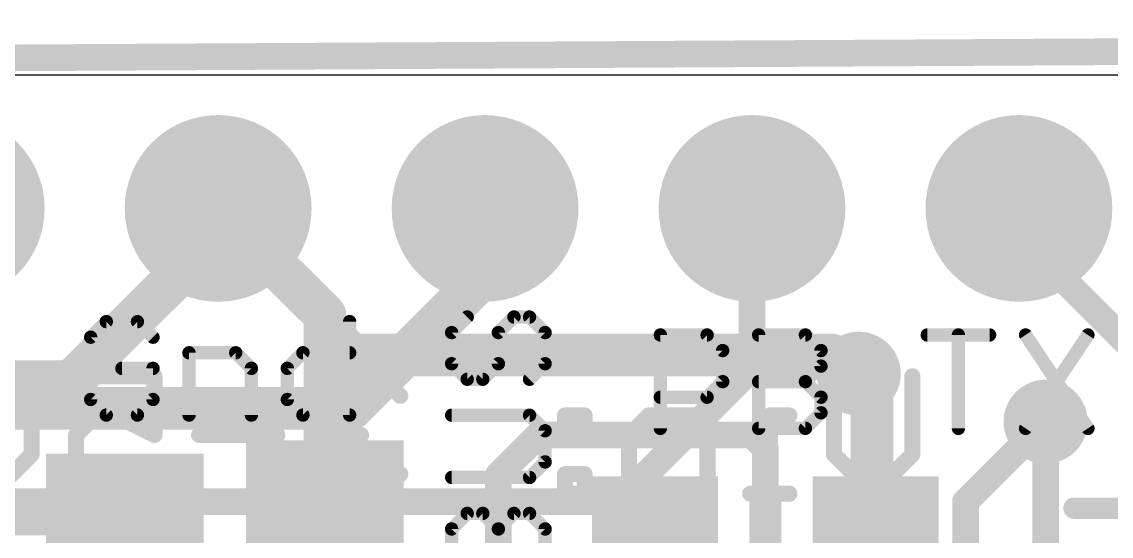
# Model space of a CAD drawing. Extents: x -0.5 to 47.2, y -0.5 to 23.4.
# Drawn here: x 8.29 to 18.66, y 18.47 to 23.37 of the extents above; entities that cross this region are included whole.
import ezdxf

# ---------------------------------------------------------------- set-up
doc = ezdxf.new("R2010")
doc.units = 0
for name, color, linetype in [('1', 12, 'CONTINUOUS'), ('16', 132, 'CONTINUOUS'), ('17', 110, 'CONTINUOUS'), ('18', 110, 'CONTINUOUS'), ('20', 53, 'CONTINUOUS'), ('21', 40, 'CONTINUOUS'), ('22', 6, 'CONTINUOUS')]:
    doc.layers.add(name, color=color, linetype=linetype)

# ---------------------------------------------------------------- blocks, each defined once
blk = doc.blocks.new('RECT')
blk.add_solid([(-0.5, -0.5), (0.5, -0.5), (-0.5, 0.5), (0.5, 0.5)])
blk = doc.blocks.new('ROUNDP')
at = {"const_width": 0.5}
blk.add_lwpolyline([(0, -0.25, 1), (0, 0.25, 1), (0, -0.25)], format="xyb", dxfattribs=at)
blk = doc.blocks.new('ROUNDV')
at = {"const_width": 0.5}
blk.add_lwpolyline([(0, -0.25, 1), (0, 0.25, 1), (0, -0.25)], format="xyb", dxfattribs=at)

msp = doc.modelspace()

# ---------------------------------------------------------------- linework, layer by layer
at = {"layer": '1'}
for points, const_width in [([(10.16, 21.59), (10.287, 21.463)], 0.4064), ([(17.78, 21.336), (17.78, 21.59)], 0.254), ([(10.287, 21.463), (8.763, 19.939)], 0.4064), ([(10.287, 21.463), (11.176, 20.574)], 0.4064), ([(19.431, 19.685), (17.78, 21.336)], 0.254), ([(11.176, 20.574), (11.176, 20.447)], 0.4064), ([(11.176, 20.447), (11.176, 18.73)], 0.4064), ([(11.176, 20.447), (11.43, 20.193)], 0.4064), ([(11.43, 20.193), (16.002, 20.193)], 0.4064), ([(16.002, 20.193), (16.383, 19.812)], 0.4064), ([(8.763, 19.939), (7.112, 19.939)], 0.4064), ([(16.383, 19.812), (16.383, 18.322)], 0.4064), ([(18.034, 18.034), (18.034, 19.558)], 0.254), ([(13.208, 19.431), (12.827, 19.05)], 0.254), ([(15.24, 19.431), (13.208, 19.431)], 0.254), ([(15.367, 19.304), (15.24, 19.431)], 0.254), ([(15.367, 17.272), (15.367, 19.304)], 0.254), ([(12.827, 19.05), (12.827, 18.161)], 0.254), ([(8.062, 18.603), (9.271, 18.603)], 0.254), ([(16.383, 18.322), (16.417, 18.288)], 0.4064)]:
    msp.add_lwpolyline(points, dxfattribs=dict(at, const_width=const_width))
for points, const_width in [([(10.2318, 21.6618, 1), (10.0882, 21.5182)], 0.2032), ([(17.8435, 21.59, 1), (17.7165, 21.59)], 0.127), ([(10.3588, 21.5348, 1), (10.2152, 21.3912)], 0.2032), ([(10.3588, 21.3912, 1), (10.2152, 21.5348)], 0.2032), ([(10.2152, 21.3912, 1), (10.3588, 21.5348)], 0.2032), ([(17.8249, 21.3809, 1), (17.7351, 21.2911)], 0.127), ([(17.7165, 21.336, 1), (17.8435, 21.336)], 0.127), ([(11.2776, 20.574, 1), (11.0744, 20.574)], 0.2032), ([(11.1042, 20.5022, 1), (11.2478, 20.6458)], 0.2032), ([(11.2776, 20.447, 1), (11.0744, 20.447)], 0.2032), ([(11.2478, 20.5188, 1), (11.1042, 20.3752)], 0.2032), ([(11.0744, 20.447, 1), (11.2776, 20.447)], 0.2032), ([(11.43, 20.2946, 1), (11.43, 20.0914)], 0.2032), ([(11.3582, 20.1212, 1), (11.5018, 20.2648)], 0.2032), ([(16.0738, 20.2648, 1), (15.9302, 20.1212)], 0.2032), ([(16.002, 20.0914, 1), (16.002, 20.2946)], 0.2032), ([(8.6912, 20.0108, 1), (8.8348, 19.8672)], 0.2032), ([(8.763, 19.8374, 1), (8.763, 20.0406)], 0.2032), ([(16.4846, 19.812, 1), (16.2814, 19.812)], 0.2032), ([(16.3112, 19.7402, 1), (16.4548, 19.8838)], 0.2032), ([(18.0975, 19.558, 1), (17.9705, 19.558)], 0.127), ([(13.208, 19.4945, 1), (13.208, 19.3675)], 0.127), ([(13.2529, 19.3861, 1), (13.1631, 19.4759)], 0.127), ([(15.2849, 19.4759, 1), (15.1951, 19.3861)], 0.127), ([(15.24, 19.3675, 1), (15.24, 19.4945)], 0.127), ([(15.4305, 19.304, 1), (15.3035, 19.304)], 0.127), ([(15.3221, 19.2591, 1), (15.4119, 19.3489)], 0.127), ([(12.8905, 19.05, 1), (12.7635, 19.05)], 0.127), ([(12.7821, 19.0949, 1), (12.8719, 19.0051)], 0.127), ([(11.0744, 18.73, 1), (11.2776, 18.73)], 0.2032), ([(9.271, 18.5395, 1), (9.271, 18.6665)], 0.127), ([(16.4548, 18.3938, 1), (16.3112, 18.2502)], 0.2032)]:
    msp.add_lwpolyline(points, format="xyb", dxfattribs=dict(at, const_width=const_width))
at = {"layer": '16'}
for points, const_width in [([(47.117, 23.241), (-0.381, 22.9764)], 0.254), ([(12.7, 21.59), (12.7, 20.955)], 0.4064), ([(15.24, 21.59), (15.24, 20.066)], 0.254), ([(12.7, 20.955), (11.43, 19.685)], 0.4064), ([(15.24, 20.066), (13.97, 18.796)], 0.254), ([(11.43, 19.685), (7.366, 19.685)], 0.4064), ([(18.034, 19.558), (17.272, 18.796)], 0.254), ([(11.049, 18.796), (7.874, 18.796)], 0.254), ([(11.049, 14.351), (11.049, 18.796)], 0.254), ([(11.049, 18.796), (13.97, 18.796)], 0.254), ([(17.272, 18.796), (17.272, 13.716)], 0.254)]:
    msp.add_lwpolyline(points, dxfattribs=dict(at, const_width=const_width))
for points, const_width in [([(12.8016, 21.59, 1), (12.5984, 21.59)], 0.2032), ([(15.3035, 21.59, 1), (15.1765, 21.59)], 0.127), ([(12.7718, 20.8832, 1), (12.6282, 21.0268)], 0.2032), ([(12.5984, 20.955, 1), (12.8016, 20.955)], 0.2032), ([(15.1765, 20.066, 1), (15.3035, 20.066)], 0.127), ([(15.2849, 20.0211, 1), (15.1951, 20.1109)], 0.127), ([(11.3582, 19.7568, 1), (11.5018, 19.6132)], 0.2032), ([(11.43, 19.5834, 1), (11.43, 19.7866)], 0.2032), ([(18.0789, 19.5131, 1), (17.9891, 19.6029)], 0.127), ([(11.1125, 18.796, 1), (10.9855, 18.796)], 0.127), ([(11.049, 18.8595, 1), (11.049, 18.7325)], 0.127), ([(11.049, 18.7325, 1), (11.049, 18.8595)], 0.127), ([(13.9251, 18.8409, 1), (14.0149, 18.7511)], 0.127), ([(13.97, 18.7325, 1), (13.97, 18.8595)], 0.127), ([(17.3355, 18.796, 1), (17.2085, 18.796)], 0.127), ([(17.2271, 18.8409, 1), (17.3169, 18.7511)], 0.127)]:
    msp.add_lwpolyline(points, format="xyb", dxfattribs=dict(at, const_width=const_width))
at = {"layer": '20'}
msp.add_line((45.085, 22.86), (1.905, 22.86), dxfattribs=at)
at = {"layer": '21'}
for points, const_width in [([(9.0955, 20.5113), (8.9472, 20.363)], 0.127), ([(9.3921, 20.5113), (9.0955, 20.5113)], 0.127), ([(9.5404, 20.363), (9.3921, 20.5113)], 0.127), ([(11.4114, 20.5113), (11.4114, 19.6215)], 0.127), ([(12.53, 20.5554), (12.3817, 20.4071)], 0.127), ([(12.8266, 20.4071), (12.9749, 20.5554)], 0.127), ([(12.9749, 20.5554), (13.1232, 20.5554)], 0.127), ([(13.1232, 20.5554), (13.2715, 20.4071)], 0.127), ([(8.9472, 20.363), (8.9472, 19.7698)], 0.127), ([(12.3817, 20.4071), (12.3817, 20.1105)], 0.127), ([(12.8266, 20.1105), (12.8266, 20.4071)], 0.127), ([(13.2715, 20.4071), (13.2715, 20.1105)], 0.127), ([(14.368, 19.4945), (14.368, 20.3843)], 0.127), ([(14.368, 20.3843), (14.8129, 20.3843)], 0.127), ([(14.8129, 20.3843), (14.9612, 20.236)], 0.127), ([(15.3035, 19.4945), (15.3035, 20.3843)], 0.127), ([(15.3035, 20.3843), (15.7484, 20.3843)], 0.127), ([(15.7484, 20.3843), (15.8967, 20.236)], 0.127), ([(16.908, 20.3843), (17.5012, 20.3843)], 0.127), ([(17.2046, 19.4945), (17.2046, 20.3843)], 0.127), ([(17.8435, 20.3843), (18.4367, 19.4945)], 0.127), ([(18.4367, 20.3843), (17.8435, 19.4945)], 0.127), ([(9.8827, 19.6215), (9.8827, 20.2147)], 0.127), ([(9.8827, 20.2147), (10.3276, 20.2147)], 0.127), ([(10.3276, 20.2147), (10.4759, 20.0664)], 0.127), ([(10.8183, 20.0664), (10.9665, 20.2147)], 0.127), ([(10.9665, 20.2147), (11.4114, 20.2147)], 0.127), ([(14.9612, 20.236), (14.9612, 19.9394)], 0.127), ([(15.8967, 20.236), (15.8967, 20.0877)], 0.127), ([(9.5404, 20.0664), (9.2438, 20.0664)], 0.127), ([(9.5404, 19.7698), (9.5404, 20.0664)], 0.127), ([(10.4759, 20.0664), (10.4759, 19.6215)], 0.127), ([(10.8183, 19.7698), (10.8183, 20.0664)], 0.127), ([(12.3817, 20.1105), (12.53, 19.9623)], 0.127), ([(12.6783, 19.9623), (12.8266, 20.1105)], 0.127), ([(13.2715, 20.1105), (13.1232, 19.9623)], 0.127), ([(15.8967, 20.0877), (15.7484, 19.9394)], 0.127), ([(12.53, 19.9623), (12.6783, 19.9623)], 0.127), ([(14.9612, 19.9394), (14.8129, 19.7911)], 0.127), ([(15.3035, 19.9394), (15.7484, 19.9394)], 0.127), ([(15.7484, 19.9394), (15.8967, 19.7911)], 0.127), ([(8.9472, 19.7698), (9.0955, 19.6215)], 0.127), ([(9.3921, 19.6215), (9.5404, 19.7698)], 0.127), ([(10.9665, 19.6215), (10.8183, 19.7698)], 0.127), ([(14.8129, 19.7911), (14.368, 19.7911)], 0.127), ([(15.8967, 19.7911), (15.8967, 19.6428)], 0.127), ([(15.8967, 19.6428), (15.7484, 19.4945)], 0.127), ([(9.0955, 19.6215), (9.3921, 19.6215)], 0.127), ([(11.4114, 19.6215), (10.9665, 19.6215)], 0.127), ([(13.1232, 19.6199), (12.3817, 19.6199)], 0.127), ([(13.2715, 19.4716), (13.1232, 19.6199)], 0.127), ([(13.2715, 19.175), (13.2715, 19.4716)], 0.127), ([(15.7484, 19.4945), (15.3035, 19.4945)], 0.127), ([(13.1232, 19.0267), (13.2715, 19.175)], 0.127), ([(12.3817, 19.0267), (13.1232, 19.0267)], 0.127), ([(15.367, 17.78), (15.367, 18.796)], 0.3048), ([(18.304, 18.734), (20.304, 18.734)], 0.2032), ([(12.3817, 18.5361), (12.53, 18.6844)], 0.127), ([(12.53, 18.6844), (12.6783, 18.6844)], 0.127), ([(12.6783, 18.6844), (12.8266, 18.5361)], 0.127), ([(12.8266, 18.5361), (12.9749, 18.6844)], 0.127), ([(12.9749, 18.6844), (13.1232, 18.6844)], 0.127), ([(13.1232, 18.6844), (13.2715, 18.5361)], 0.127), ([(12.3817, 18.0912), (12.3817, 18.5361)], 0.127), ([(12.8266, 18.0912), (12.8266, 18.5361)], 0.127), ([(13.2715, 18.5361), (13.2715, 18.0912)], 0.127)]:
    msp.add_lwpolyline(points, dxfattribs=dict(at, const_width=const_width))
for points, const_width in [([(9.0955, 20.543, 1), (9.0955, 20.4795)], 0.0635), ([(9.118, 20.4888, 1), (9.0731, 20.5337)], 0.0635), ([(9.4146, 20.5337, 1), (9.3696, 20.4888)], 0.0635), ([(9.3921, 20.4795, 1), (9.3921, 20.543)], 0.0635), ([(11.4432, 20.5113, 1), (11.3797, 20.5113)], 0.0635), ([(12.5525, 20.533, 1), (12.5076, 20.5779)], 0.0635), ([(12.9749, 20.5872, 1), (12.9749, 20.5237)], 0.0635), ([(12.9974, 20.533, 1), (12.9525, 20.5779)], 0.0635), ([(13.1457, 20.5779, 1), (13.1008, 20.533)], 0.0635), ([(13.1232, 20.5237, 1), (13.1232, 20.5872)], 0.0635), ([(8.979, 20.363, 1), (8.9155, 20.363)], 0.0635), ([(12.4135, 20.4071, 1), (12.35, 20.4071)], 0.0635), ([(12.3593, 20.4296, 1), (12.4042, 20.3847)], 0.0635), ([(12.8584, 20.4071, 1), (12.7949, 20.4071)], 0.0635), ([(12.8042, 20.4296, 1), (12.8491, 20.3847)], 0.0635), ([(13.3033, 20.4071, 1), (13.2398, 20.4071)], 0.0635), ([(13.249, 20.3847, 1), (13.294, 20.4296)], 0.0635), ([(14.3997, 20.3843, 1), (14.3362, 20.3843)], 0.0635), ([(14.368, 20.416, 1), (14.368, 20.3525)], 0.0635), ([(14.8353, 20.4067, 1), (14.7904, 20.3618)], 0.0635), ([(14.8129, 20.3525, 1), (14.8129, 20.416)], 0.0635), ([(15.3035, 20.416, 1), (15.3035, 20.3525)], 0.0635), ([(15.3353, 20.3843, 1), (15.2718, 20.3843)], 0.0635), ([(15.7708, 20.4067, 1), (15.7259, 20.3618)], 0.0635), ([(15.7484, 20.3525, 1), (15.7484, 20.416)], 0.0635), ([(16.908, 20.416, 1), (16.908, 20.3525)], 0.0635), ([(17.2363, 20.3843, 1), (17.1728, 20.3843)], 0.0635), ([(17.5012, 20.3525, 1), (17.5012, 20.416)], 0.0635), ([(17.8699, 20.4019, 1), (17.8171, 20.3666)], 0.0635), ([(18.4631, 20.3666, 1), (18.4103, 20.4019)], 0.0635), ([(8.9248, 20.3854, 1), (8.9697, 20.3405)], 0.0635), ([(9.5179, 20.3405, 1), (9.5628, 20.3854)], 0.0635), ([(9.8827, 20.2464, 1), (9.8827, 20.1829)], 0.0635), ([(9.9145, 20.2147, 1), (9.851, 20.2147)], 0.0635), ([(10.3501, 20.2371, 1), (10.3052, 20.1922)], 0.0635), ([(10.3276, 20.1829, 1), (10.3276, 20.2464)], 0.0635), ([(10.9665, 20.2464, 1), (10.9665, 20.1829)], 0.0635), ([(10.989, 20.1922, 1), (10.9441, 20.2371)], 0.0635), ([(11.4114, 20.1829, 1), (11.4114, 20.2464)], 0.0635), ([(14.9929, 20.236, 1), (14.9294, 20.236)], 0.0635), ([(14.9387, 20.2135, 1), (14.9836, 20.2584)], 0.0635), ([(15.9284, 20.236, 1), (15.8649, 20.236)], 0.0635), ([(15.8742, 20.2135, 1), (15.9191, 20.2584)], 0.0635), ([(9.2438, 20.0981, 1), (9.2438, 20.0346)], 0.0635), ([(9.5721, 20.0664, 1), (9.5086, 20.0664)], 0.0635), ([(9.5404, 20.0346, 1), (9.5404, 20.0981)], 0.0635), ([(10.5077, 20.0664, 1), (10.4442, 20.0664)], 0.0635), ([(10.4535, 20.0439, 1), (10.4984, 20.0888)], 0.0635), ([(10.85, 20.0664, 1), (10.7865, 20.0664)], 0.0635), ([(10.7958, 20.0888, 1), (10.8407, 20.0439)], 0.0635), ([(12.35, 20.1105, 1), (12.4135, 20.1105)], 0.0635), ([(12.4042, 20.133, 1), (12.3593, 20.0881)], 0.0635), ([(12.7949, 20.1105, 1), (12.8584, 20.1105)], 0.0635), ([(12.8491, 20.0881, 1), (12.8042, 20.133)], 0.0635), ([(13.2398, 20.1105, 1), (13.3033, 20.1105)], 0.0635), ([(13.294, 20.0881, 1), (13.249, 20.133)], 0.0635), ([(15.8649, 20.0877, 1), (15.9284, 20.0877)], 0.0635), ([(15.9191, 20.0652, 1), (15.8742, 20.1101)], 0.0635), ([(12.53, 19.994, 1), (12.53, 19.9305)], 0.0635), ([(12.5076, 19.9398, 1), (12.5525, 19.9847)], 0.0635), ([(12.6559, 19.9847, 1), (12.7008, 19.9398)], 0.0635), ([(12.6783, 19.9305, 1), (12.6783, 19.994)], 0.0635), ([(13.1008, 19.9847, 1), (13.1457, 19.9398)], 0.0635), ([(14.9294, 19.9394, 1), (14.9929, 19.9394)], 0.0635), ([(14.9836, 19.9169, 1), (14.9387, 19.9618)], 0.0635), ([(15.3035, 19.9711, 1), (15.3035, 19.9076)], 0.0635), ([(15.7708, 19.9618, 1), (15.7259, 19.9169)], 0.0635), ([(15.7259, 19.9618, 1), (15.7708, 19.9169)], 0.0635), ([(15.7484, 19.9076, 1), (15.7484, 19.9711)], 0.0635), ([(8.9697, 19.7922, 1), (8.9248, 19.7473)], 0.0635), ([(8.9155, 19.7698, 1), (8.979, 19.7698)], 0.0635), ([(9.5086, 19.7698, 1), (9.5721, 19.7698)], 0.0635), ([(9.5628, 19.7473, 1), (9.5179, 19.7922)], 0.0635), ([(10.7865, 19.7698, 1), (10.85, 19.7698)], 0.0635), ([(10.8407, 19.7922, 1), (10.7958, 19.7473)], 0.0635), ([(14.368, 19.8228, 1), (14.368, 19.7593)], 0.0635), ([(14.7904, 19.8135, 1), (14.8353, 19.7686)], 0.0635), ([(14.8129, 19.7593, 1), (14.8129, 19.8228)], 0.0635), ([(15.9284, 19.7911, 1), (15.8649, 19.7911)], 0.0635), ([(15.8742, 19.7686, 1), (15.9191, 19.8135)], 0.0635), ([(15.9191, 19.6203, 1), (15.8742, 19.6652)], 0.0635), ([(9.0955, 19.6532, 1), (9.0955, 19.5898)], 0.0635), ([(9.0731, 19.599, 1), (9.118, 19.644)], 0.0635), ([(9.3696, 19.644, 1), (9.4146, 19.599)], 0.0635), ([(9.3921, 19.5898, 1), (9.3921, 19.6532)], 0.0635), ([(9.851, 19.6215, 1), (9.9145, 19.6215)], 0.0635), ([(10.4442, 19.6215, 1), (10.5077, 19.6215)], 0.0635), ([(10.9665, 19.6532, 1), (10.9665, 19.5898)], 0.0635), ([(10.9441, 19.599, 1), (10.989, 19.644)], 0.0635), ([(11.3797, 19.6215, 1), (11.4432, 19.6215)], 0.0635), ([(11.4114, 19.5898, 1), (11.4114, 19.6532)], 0.0635), ([(12.3817, 19.6517, 1), (12.3817, 19.5882)], 0.0635), ([(13.1457, 19.6424, 1), (13.1008, 19.5975)], 0.0635), ([(13.1232, 19.5882, 1), (13.1232, 19.6517)], 0.0635), ([(15.8649, 19.6428, 1), (15.9284, 19.6428)], 0.0635), ([(13.3033, 19.4716, 1), (13.2398, 19.4716)], 0.0635), ([(13.249, 19.4492, 1), (13.294, 19.4941)], 0.0635), ([(14.3362, 19.4945, 1), (14.3997, 19.4945)], 0.0635), ([(15.3035, 19.5263, 1), (15.3035, 19.4628)], 0.0635), ([(15.2718, 19.4945, 1), (15.3353, 19.4945)], 0.0635), ([(15.7259, 19.517, 1), (15.7708, 19.472)], 0.0635), ([(15.7484, 19.4628, 1), (15.7484, 19.5263)], 0.0635), ([(17.1728, 19.4945, 1), (17.2363, 19.4945)], 0.0635), ([(17.8171, 19.5121, 1), (17.8699, 19.4769)], 0.0635), ([(18.4103, 19.4769, 1), (18.4631, 19.5121)], 0.0635), ([(13.2398, 19.175, 1), (13.3033, 19.175)], 0.0635), ([(13.294, 19.1526, 1), (13.249, 19.1975)], 0.0635), ([(12.3817, 19.0585, 1), (12.3817, 18.995)], 0.0635), ([(13.1008, 19.0492, 1), (13.1457, 19.0043)], 0.0635), ([(13.1232, 18.995, 1), (13.1232, 19.0585)], 0.0635), ([(15.4432, 18.796, 1), (15.2908, 18.796)], 0.1524), ([(18.304, 18.7848, 1), (18.304, 18.6832)], 0.1016), ([(12.53, 18.7161, 1), (12.53, 18.6526)], 0.0635), ([(12.5525, 18.6619, 1), (12.5076, 18.7068)], 0.0635), ([(12.7008, 18.7068, 1), (12.6559, 18.6619)], 0.0635), ([(12.6783, 18.6526, 1), (12.6783, 18.7161)], 0.0635), ([(12.9749, 18.7161, 1), (12.9749, 18.6526)], 0.0635), ([(12.9974, 18.6619, 1), (12.9525, 18.7068)], 0.0635), ([(13.1457, 18.7068, 1), (13.1008, 18.6619)], 0.0635), ([(13.1232, 18.6526, 1), (13.1232, 18.7161)], 0.0635), ([(12.4135, 18.5361, 1), (12.35, 18.5361)], 0.0635), ([(12.3593, 18.5586, 1), (12.4042, 18.5136)], 0.0635), ([(12.8042, 18.5586, 1), (12.8491, 18.5136)], 0.0635), ([(12.8584, 18.5361, 1), (12.7949, 18.5361)], 0.0635), ([(12.8042, 18.5136, 1), (12.8491, 18.5586)], 0.0635), ([(13.3033, 18.5361, 1), (13.2398, 18.5361)], 0.0635), ([(13.249, 18.5136, 1), (13.294, 18.5586)], 0.0635)]:
    msp.add_lwpolyline(points, format="xyb", dxfattribs=dict(at, const_width=const_width))
at = {"layer": '22', "const_width": 0.1524}
for points in [[(15.4099, 20.1772), (15.4099, 19.9908)], [(8.385, 19.9908), (8.385, 19.2451)], [(8.8087, 19.9908), (9.5544, 19.9908)], [(9.5544, 19.9908), (9.5544, 19.4315)], [(11.3339, 19.9908), (11.1475, 19.8043)], [(11.7068, 19.9908), (11.3339, 19.9908)], [(11.8932, 19.8043), (11.7068, 19.9908)], [(16.02, 19.2451), (16.02, 19.9908)], [(16.7657, 19.9908), (16.7657, 19.2451)], [(11.1475, 19.8043), (11.1475, 19.6179)], [(8.9951, 19.6179), (8.8087, 19.4315)], [(9.1816, 19.6179), (8.9951, 19.6179)], [(9.5544, 19.4315), (9.1816, 19.6179)], [(11.1475, 19.6179), (11.3339, 19.4315)], [(13.6473, 19.6179), (13.4609, 19.6179)], [(13.4609, 19.6179), (13.4609, 19.4315)], [(13.6473, 19.4315), (13.6473, 19.6179)], [(14.2574, 19.6179), (14.071, 19.4315)], [(14.8167, 19.6179), (14.2574, 19.6179)], [(14.8167, 18.8722), (14.8167, 19.6179)], [(15.5963, 19.6179), (15.4099, 19.6179)], [(15.4099, 19.6179), (15.4099, 18.8722)], [(8.8087, 19.4315), (8.8087, 19.0586)], [(10.7238, 19.4315), (9.9781, 19.4315)], [(11.3339, 19.4315), (11.1475, 19.2451)], [(11.3339, 19.4315), (11.5204, 19.4315)], [(13.4609, 19.4315), (13.6473, 19.4315)], [(14.071, 19.4315), (14.071, 18.8722)], [(8.385, 19.2451), (8.0122, 18.8722)], [(11.1475, 19.2451), (11.1475, 19.0586)], [(16.3928, 18.8722), (16.02, 19.2451)], [(16.7657, 19.2451), (16.3928, 18.8722)], [(8.8087, 19.0586), (8.9951, 18.8722)], [(9.368, 18.8722), (9.5544, 19.0586)], [(11.1475, 19.0586), (11.3339, 18.8722)], [(11.7068, 18.8722), (11.8932, 19.0586)], [(13.6473, 19.0586), (13.4609, 19.0586)], [(13.4609, 19.0586), (13.4609, 18.8722)], [(13.6473, 18.8722), (13.6473, 19.0586)], [(8.9951, 18.8722), (9.368, 18.8722)], [(11.3339, 18.8722), (11.7068, 18.8722)], [(13.4609, 18.8722), (13.6473, 18.8722)], [(15.5963, 18.8722), (15.2234, 18.8722)]]:
    msp.add_lwpolyline(points, dxfattribs=at)
at = {"layer": '22', "const_width": 0.0762}
for points in [[(15.448, 20.1772, 1), (15.3718, 20.1772)], [(8.4231, 19.9908, 1), (8.3469, 19.9908)], [(8.8087, 20.0289, 1), (8.8087, 19.9527)], [(9.5925, 19.9908, 1), (9.5163, 19.9908)], [(9.5544, 19.9527, 1), (9.5544, 20.0289)], [(11.3339, 20.0289, 1), (11.3339, 19.9527)], [(11.3609, 19.9638, 1), (11.307, 20.0177)], [(11.7337, 20.0177, 1), (11.6798, 19.9638)], [(11.7068, 19.9527, 1), (11.7068, 20.0289)], [(15.3718, 19.9908, 1), (15.448, 19.9908)], [(16.0581, 19.9908, 1), (15.9819, 19.9908)], [(16.8038, 19.9908, 1), (16.7276, 19.9908)], [(11.1856, 19.8043, 1), (11.1094, 19.8043)], [(11.1206, 19.8313, 1), (11.1744, 19.7774)], [(11.8663, 19.7774, 1), (11.9202, 19.8313)], [(8.9951, 19.656, 1), (8.9951, 19.5798)], [(9.0221, 19.591, 1), (8.9682, 19.6448)], [(9.1986, 19.652, 1), (9.1645, 19.5838)], [(9.1816, 19.5798, 1), (9.1816, 19.656)], [(11.1094, 19.6179, 1), (11.1856, 19.6179)], [(11.1744, 19.6448, 1), (11.1206, 19.591)], [(13.4609, 19.656, 1), (13.4609, 19.5798)], [(13.499, 19.6179, 1), (13.4228, 19.6179)], [(13.6854, 19.6179, 1), (13.6092, 19.6179)], [(13.6473, 19.5798, 1), (13.6473, 19.656)], [(14.2574, 19.656, 1), (14.2574, 19.5798)], [(14.2844, 19.591, 1), (14.2305, 19.6448)], [(14.8548, 19.6179, 1), (14.7786, 19.6179)], [(14.8167, 19.5798, 1), (14.8167, 19.656)], [(15.4099, 19.656, 1), (15.4099, 19.5798)], [(15.448, 19.6179, 1), (15.3718, 19.6179)], [(15.5963, 19.5798, 1), (15.5963, 19.656)], [(8.8468, 19.4315, 1), (8.7706, 19.4315)], [(8.7818, 19.4584, 1), (8.8357, 19.4045)], [(9.5374, 19.3974, 1), (9.5715, 19.4656)], [(9.9781, 19.4696, 1), (9.9781, 19.3934)], [(10.7238, 19.3934, 1), (10.7238, 19.4696)], [(11.3339, 19.4696, 1), (11.3339, 19.3934)], [(11.3609, 19.4045, 1), (11.307, 19.4584)], [(11.307, 19.4045, 1), (11.3609, 19.4584)], [(11.5204, 19.3934, 1), (11.5204, 19.4696)], [(13.4609, 19.4696, 1), (13.4609, 19.3934)], [(13.6473, 19.3934, 1), (13.6473, 19.4696)], [(14.1091, 19.4315, 1), (14.0329, 19.4315)], [(14.0441, 19.4584, 1), (14.0979, 19.4045)], [(9.5163, 19.4315, 1), (9.5925, 19.4315)], [(13.4228, 19.4315, 1), (13.499, 19.4315)], [(13.6092, 19.4315, 1), (13.6854, 19.4315)], [(8.3469, 19.2451, 1), (8.4231, 19.2451)], [(8.412, 19.2181, 1), (8.3581, 19.272)], [(11.1856, 19.2451, 1), (11.1094, 19.2451)], [(11.1206, 19.272, 1), (11.1744, 19.2181)], [(16.0469, 19.272, 1), (15.993, 19.2181)], [(15.9819, 19.2451, 1), (16.0581, 19.2451)], [(16.7276, 19.2451, 1), (16.8038, 19.2451)], [(16.7926, 19.2181, 1), (16.7388, 19.272)], [(8.8357, 19.0856, 1), (8.7818, 19.0317)], [(8.7706, 19.0586, 1), (8.8468, 19.0586)], [(9.5814, 19.0317, 1), (9.5275, 19.0856)], [(11.1744, 19.0856, 1), (11.1206, 19.0317)], [(11.1094, 19.0586, 1), (11.1856, 19.0586)], [(11.9202, 19.0317, 1), (11.8663, 19.0856)], [(13.4609, 19.0967, 1), (13.4609, 19.0205)], [(13.499, 19.0586, 1), (13.4228, 19.0586)], [(13.6854, 19.0586, 1), (13.6092, 19.0586)], [(13.6473, 19.0205, 1), (13.6473, 19.0967)], [(8.9951, 18.9103, 1), (8.9951, 18.8341)], [(8.9682, 18.8453, 1), (9.0221, 18.8991)], [(9.341, 18.8991, 1), (9.3949, 18.8453)], [(9.368, 18.8341, 1), (9.368, 18.9103)], [(11.3339, 18.9103, 1), (11.3339, 18.8341)], [(11.307, 18.8453, 1), (11.3609, 18.8991)], [(11.6798, 18.8991, 1), (11.7337, 18.8453)], [(11.7068, 18.8341, 1), (11.7068, 18.9103)], [(13.4609, 18.9103, 1), (13.4609, 18.8341)], [(13.4228, 18.8722, 1), (13.499, 18.8722)], [(13.6092, 18.8722, 1), (13.6854, 18.8722)], [(13.6473, 18.8341, 1), (13.6473, 18.9103)], [(14.0329, 18.8722, 1), (14.1091, 18.8722)], [(14.7786, 18.8722, 1), (14.8548, 18.8722)], [(15.2234, 18.9103, 1), (15.2234, 18.8341)], [(15.3718, 18.8722, 1), (15.448, 18.8722)], [(15.5963, 18.8341, 1), (15.5963, 18.9103)], [(16.3659, 18.8991, 1), (16.4198, 18.8453)], [(16.3659, 18.8453, 1), (16.4198, 18.8991)]]:
    msp.add_lwpolyline(points, format="xyb", dxfattribs=at)

# ---------------------------------------------------------------- block references
at = {"layer": '1', "yscale": 1.5}
for p, xscale, rotation in [((11.176, 18.73), 1.3, 270), ((9.271, 18.603), 1.3, 270), ((14.317, 18.288), 1.2, 180), ((16.417, 18.288), 1.2, 180)]:
    msp.add_blockref('RECT', p, dxfattribs=dict(at, xscale=xscale, rotation=rotation))
at = {"layer": '17', "xscale": 1.778, "yscale": 1.778, "rotation": 90}
for p in [(7.62, 21.59), (7.62, 21.59), (10.16, 21.59), (10.16, 21.59), (12.7, 21.59), (12.7, 21.59), (15.24, 21.59), (15.24, 21.59), (17.78, 21.59), (17.78, 21.59)]:
    msp.add_blockref('ROUNDP', p, dxfattribs=at)
at = {"layer": '18', "xscale": 0.8001, "yscale": 0.8001}
for p in [(16.256, 20.0152), (16.256, 20.0152), (18.034, 19.558), (18.034, 19.558)]:
    msp.add_blockref('ROUNDV', p, dxfattribs=at)

doc.saveas('drawing.dxf')
